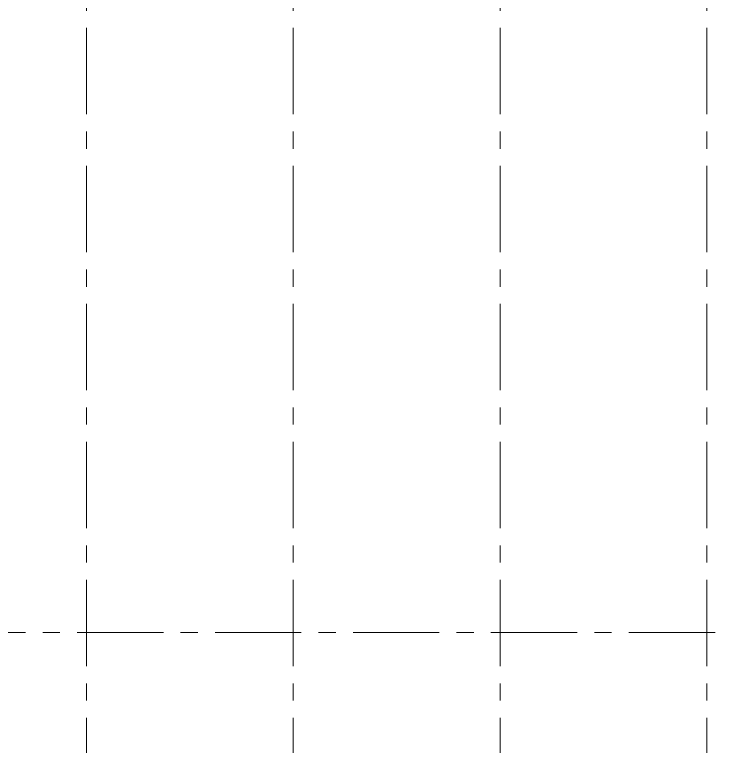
# Model space of a CAD drawing. Header units: millimetres. Extents: x -85420 to 1195317, y -69347 to 470418.
# Drawn here: x 692011 to 702204, y 61464 to 72071 of the extents above; entities that cross this region are included whole.
import ezdxf

# ---------------------------------------------------------------- set-up
doc = ezdxf.new("R2010")
doc.units = ezdxf.units.MM
doc.linetypes.add('CENTER', pattern=[2, 1.25, -0.25, 0.25, -0.25])
doc.layers.add('АР_Оси', color=7, linetype='Continuous', lineweight=25)

msp = doc.modelspace()

# ---------------------------------------------------------------- linework, layer by layer
at = {"layer": 'АР_Оси', "linetype": 'CENTER', "lineweight": 9, "ltscale": 1000}
for p, q in [((693053, 81877.2), (693053, 26144.9)), ((696053, 81877.2), (696053, 26144.9)), ((699053, 81877.2), (699053, 26144.9)), ((702053, 81877.2), (702053, 26144.9)), ((674919.3, 63114.7), (758097.7, 63114.7))]:
    msp.add_line(p, q, dxfattribs=at)

doc.saveas('drawing.dxf')
